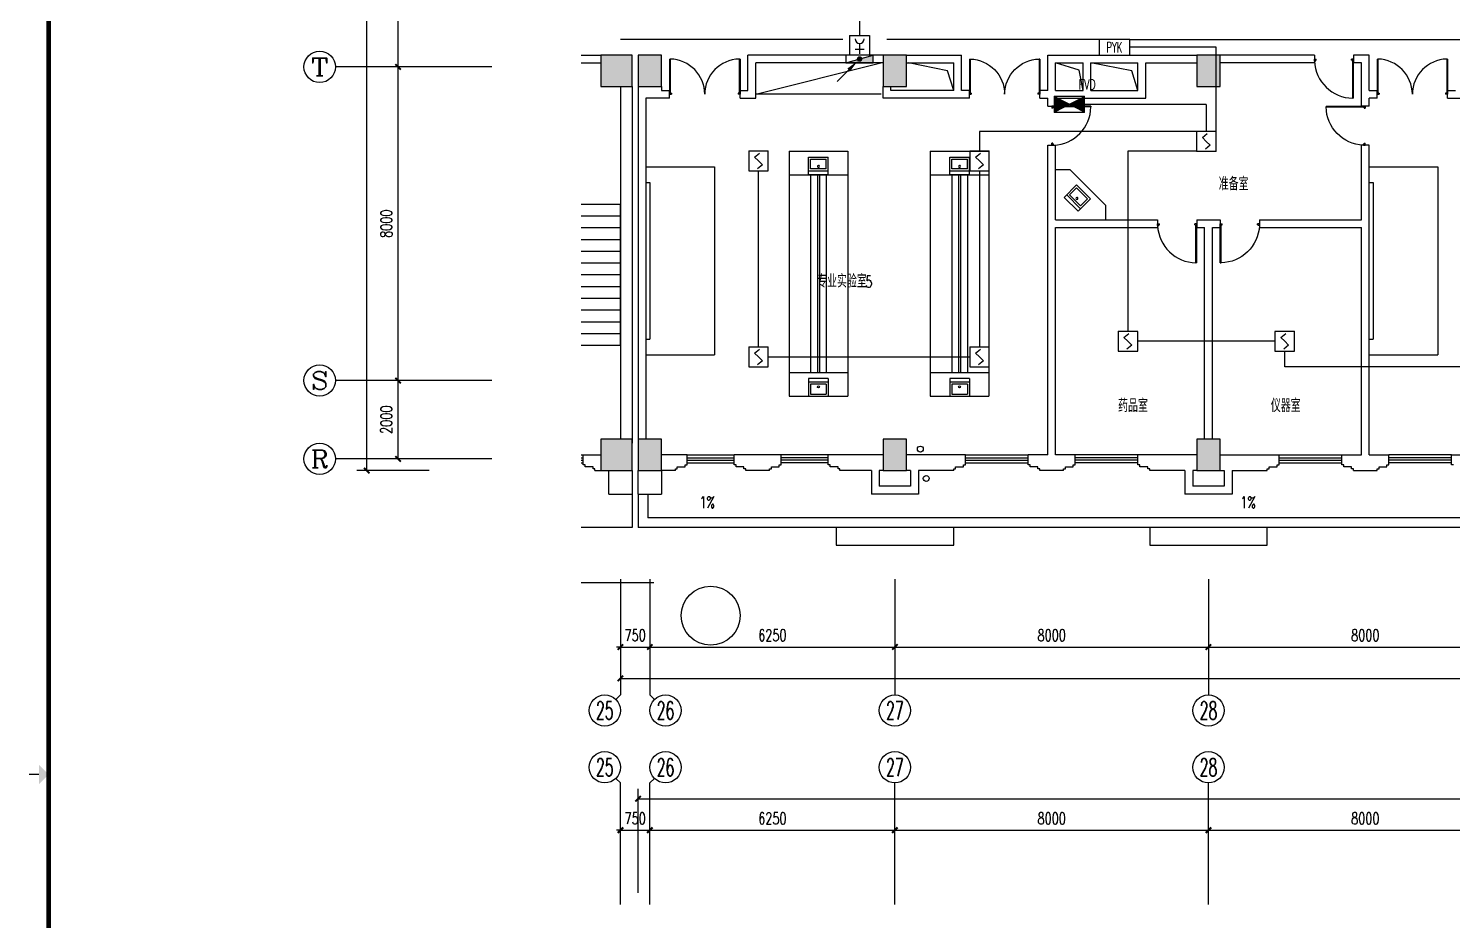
# Model space of a CAD drawing. Extents: x 190999 to 918899, y -200814 to 215286.
# Drawn here: x 549684 to 586010, y -58091 to -35334 of the extents above; entities that cross this region are included whole.
import ezdxf
from ezdxf.enums import TextEntityAlignment as Align

# ---------------------------------------------------------------- set-up
doc = ezdxf.new("R2010")
doc.units = 0
doc.header["$LTSCALE"] = 1000
doc.header["$MEASUREMENT"] = 0
doc.layers.get('Defpoints').update_dxf_attribs({"color": 1})
for name, color, linetype in [('00-EQUIP', 3, 'Continuous'), ('00-LWIRE', 4, 'Continuous'), ('00-WIRE-4', 6, 'Continuous'), ('A-墙线', 2, 'Continuous'), ('A-外包装修', 250, 'Continuous'), ('A-外窗', 145, 'Continuous'), ('A-家具', 250, 'Continuous'), ('A-门', 167, 'Continuous'), ('AXIS', 3, 'Continuous'), ('AXIS_TEXT', 7, 'Continuous'), ('COLUMN', 2, 'Continuous'), ('EQUIP_消火栓', 1, 'Continuous'), ('PUB_HATCH', 250, 'Continuous'), ('PUB_TEXT', 7, 'Continuous'), ('STAIR', 5, 'Continuous'), ('图框', 189, 'Continuous'), ('屋面排水', 4, 'Continuous'), ('房间名称', 7, 'Continuous'), ('暖通-风-说明', 3, 'Continuous'), ('洞口线', 165, 'Continuous'), ('雨水管', 151, 'Continuous'), ('雨水管口', 6, 'Continuous')]:
    doc.layers.add(name, color=color, linetype=linetype)
doc.styles.add('_COMPLEX', font='COMPLEX.shx', dxfattribs={"width": 0.5})
doc.styles.add('_TCH_AXIS', font='COMPLEX', dxfattribs={"bigfont": 'GBCBIG'})
doc.styles.add('_TCH_DIM', font='SIMPLEX', dxfattribs={"bigfont": 'GBCBIG'})
doc.styles.add('COMPLEX', font='COMPLEX')
doc.styles.add('DIM_FONT', font='SIMPLEX', dxfattribs={"width": 0.7, "bigfont": 'GBCBIG'})
doc.styles.add('HZ-ZGBZ', font='romanc.shx', dxfattribs={"width": 0.65})
doc.styles.get("Standard").update_dxf_attribs({"font": 'simhei.ttf'})
doc.styles.add('XXK', font='romans.shx', dxfattribs={"width": 0.75, "bigfont": 'hzf.shx'})
doc.styles.add('zz-1', font='arial.ttf', dxfattribs={"width": 0.8})
doc.linetypes.add('4INE', pattern='A,1,-0.15,["4",XXK,S=0.3,R=0,X=-0.1,Y=-0.1],-0.25', length=1.4)
doc.dimstyles.new('DIMN', dxfattribs={"dimtxt": 300, "dimasz": 100, "dimexe": 250, "dimexo": 300, "dimgap": 150, "dimtad": 1, "dimdec": 0, "dimzin": 0, "dimdsep": 46, "dimtxsty": 'DIM_FONT', "dimblk": 'ARCHTICK', "dimcen": 0.09, "dimclrt": 7, "dimazin": 2, "dimtfac": 1, "dimtdec": 0, "dimtix": 1, "dimtmove": 2, "dimatfit": 3, "dimfxl": 0, "dimtolj": 1, "dimtzin": 0, "dimarcsym": 0})

# ---------------------------------------------------------------- blocks, each defined once
blk = doc.blocks.new('TJAD_TK_A0')
at = {"layer": '图框', "const_width": 1.2}
blk.add_lwpolyline([(2152, -431.7), (2152, 389.3), (998, 389.3), (998, -431.7)], close=True, dxfattribs=at)
at = {"layer": '图框', "const_width": 0.3}
blk.add_lwpolyline([(995.5, -21.2), (993, -21.2)], dxfattribs=at)
at = {"layer": '图框'}
blk.add_solid([(995.5, -23.7), (995.5, -18.7), (998, -21.2)], dxfattribs=at)
blk = doc.blocks.new('m1000')
at = {"layer": 'A-墙线'}
for p, q in [((0, 0), (0, 200)), ((1000, 0), (1000, 200))]:
    blk.add_line(p, q, dxfattribs=at)
at = {"layer": 'A-门'}
for p, q in [((0, 1100), (0, 100)), ((0, 1100), (20, 1100)), ((20, 1100), (20, 150)), ((0, 150), (30, 150)), ((0, 100), (50, 100)), ((30, 150), (30, 130)), ((30, 130), (50, 130)), ((50, 130), (50, 100)), ((950, 130), (950, 100)), ((970, 130), (950, 130)), ((1000, 100), (950, 100)), ((970, 150), (970, 130)), ((1000, 150), (970, 150)), ((1000, 150), (1000, 100))]:
    blk.add_line(p, q, dxfattribs=at)
blk.add_arc((0, 100), 1000, 2.866, 88.854, dxfattribs=at)
blk = doc.blocks.new('m1800')
at = {"layer": 'A-墙线'}
for p, q in [((-900, -100), (-900, 100)), ((900, -100), (900, 100))]:
    blk.add_line(p, q, dxfattribs=at)
at = {"layer": 'A-门'}
for p, q in [((-900, 900), (-900, 0)), ((-900, 900), (-880, 900)), ((-880, 900), (-880, 50)), ((880, 900), (880, 50)), ((900, 900), (880, 900)), ((900, 900), (900, 0)), ((-900, 50), (-870, 50)), ((-900, 0), (-850, 0)), ((-870, 50), (-870, 30)), ((-870, 30), (-850, 30)), ((-850, 30), (-850, 0)), ((850, 30), (850, 0)), ((870, 30), (850, 30)), ((900, 0), (850, 0)), ((870, 50), (870, 30)), ((900, 50), (870, 50))]:
    blk.add_line(p, q, dxfattribs=at)
for centre, start, end in [((-900, 0), 0, 88.7267), ((900, 0), 91.2733, 180)]:
    blk.add_arc(centre, 900, start, end, dxfattribs=at)
blk = doc.blocks.new('$TwtSys$00000434')
for p, q in [((-0.5, 0.5), (-0.5, -0.5)), ((-0.5, -0.5), (0.5, 0.5)), ((0.5, 0.5), (-0.5, 0.5)), ((0.5, -0.5), (0.5, 0.5)), ((-0.5, -0.5), (0.5, -0.5))]:
    blk.add_line(p, q)
blk.add_solid([(0.5, -0.5), (0.5, 0.5), (-0.5, -0.5)])
blk = doc.blocks.new('_ArchTick')
at = {"const_width": 0.5}
blk.add_lwpolyline([(-0.7, -0.7), (0.7, 0.7)], dxfattribs=at)
blk = doc.blocks.new('*D1502')
at = {"layer": 'AXIS', "color": 0, "lineweight": -2}
for p, q in [((579785, -57385), (579785, -55535)), ((587785, -57385), (587785, -55535)), ((579785, -55785), (587785, -55785))]:
    blk.add_line(p, q, dxfattribs=at)
at = {"layer": 'Defpoints', "color": 0}
for p in [(587785, -55785), (579785, -57685), (587785, -57685)]:
    blk.add_point(p, dxfattribs=at)
at = {"layer": 'AXIS', "color": 0, "lineweight": -2, "xscale": 100, "yscale": 100, "zscale": 100, "rotation": 180}
blk.add_blockref('_ArchTick', (579785, -55785), dxfattribs=at)
at = {"layer": 'AXIS', "color": 0, "lineweight": -2, "xscale": 100, "yscale": 100, "zscale": 100}
blk.add_blockref('_ArchTick', (587785, -55785), dxfattribs=at)
at = {"layer": 'AXIS', "color": 7, "insert": (583785, -55485), "char_height": 300, "attachment_point": 5, "style": 'DIM_FONT'}
blk.add_mtext('\\A1;8000', dxfattribs=at)
blk = doc.blocks.new('*D1503')
at = {"layer": 'AXIS', "color": 0, "lineweight": -2}
for p, q in [((571785, -57385), (571785, -55535)), ((579785, -57385), (579785, -55535)), ((571785, -55785), (579785, -55785))]:
    blk.add_line(p, q, dxfattribs=at)
at = {"layer": 'Defpoints', "color": 0}
for p in [(579785, -55785), (571785, -57685), (579785, -57685)]:
    blk.add_point(p, dxfattribs=at)
at = {"layer": 'AXIS', "color": 0, "lineweight": -2, "xscale": 100, "yscale": 100, "zscale": 100, "rotation": 180}
blk.add_blockref('_ArchTick', (571785, -55785), dxfattribs=at)
at = {"layer": 'AXIS', "color": 0, "lineweight": -2, "xscale": 100, "yscale": 100, "zscale": 100}
blk.add_blockref('_ArchTick', (579785, -55785), dxfattribs=at)
at = {"layer": 'AXIS', "color": 7, "insert": (575785, -55485), "char_height": 300, "attachment_point": 5, "style": 'DIM_FONT'}
blk.add_mtext('\\A1;8000', dxfattribs=at)
blk = doc.blocks.new('*D1504')
at = {"layer": 'AXIS', "color": 0, "lineweight": -2}
for p, q in [((565535, -57385), (565535, -55535)), ((571785, -57385), (571785, -55535)), ((565535, -55785), (571785, -55785))]:
    blk.add_line(p, q, dxfattribs=at)
at = {"layer": 'Defpoints', "color": 0}
for p in [(571785, -55785), (565535, -57685), (571785, -57685)]:
    blk.add_point(p, dxfattribs=at)
at = {"layer": 'AXIS', "color": 0, "lineweight": -2, "xscale": 100, "yscale": 100, "zscale": 100, "rotation": 180}
blk.add_blockref('_ArchTick', (565535, -55785), dxfattribs=at)
at = {"layer": 'AXIS', "color": 0, "lineweight": -2, "xscale": 100, "yscale": 100, "zscale": 100}
blk.add_blockref('_ArchTick', (571785, -55785), dxfattribs=at)
at = {"layer": 'AXIS', "color": 7, "insert": (568660, -55485), "char_height": 300, "attachment_point": 5, "style": 'DIM_FONT'}
blk.add_mtext('\\A1;6250', dxfattribs=at)
blk = doc.blocks.new('*D1505')
at = {"layer": 'AXIS', "color": 0, "lineweight": -2}
for p, q in [((564785, -57385), (564785, -55535)), ((565535, -57385), (565535, -55535)), ((564785, -55785), (564685, -55785)), ((564785, -55785), (565535, -55785)), ((565535, -55785), (565635, -55785))]:
    blk.add_line(p, q, dxfattribs=at)
at = {"layer": 'Defpoints', "color": 0}
for p in [(565535, -55785), (564785, -57685), (565535, -57685)]:
    blk.add_point(p, dxfattribs=at)
at = {"layer": 'AXIS', "color": 0, "lineweight": -2, "xscale": 100, "yscale": 100, "zscale": 100}
blk.add_blockref('_ArchTick', (564785, -55785), dxfattribs=at)
at = {"layer": 'AXIS', "color": 0, "lineweight": -2, "xscale": 100, "yscale": 100, "zscale": 100, "rotation": 180}
blk.add_blockref('_ArchTick', (565535, -55785), dxfattribs=at)
at = {"layer": 'AXIS', "color": 7, "insert": (565160, -55485), "char_height": 300, "attachment_point": 5, "style": 'DIM_FONT'}
blk.add_mtext('\\A1;750', dxfattribs=at)
blk = doc.blocks.new('*D1506')
at = {"layer": 'AXIS', "color": 0, "lineweight": -2}
for p, q in [((565235, -57385), (565235, -54735)), ((642484, -57385), (642484, -54735)), ((565235, -54985), (642484, -54985))]:
    blk.add_line(p, q, dxfattribs=at)
at = {"layer": 'Defpoints', "color": 0}
for p in [(642484, -54985), (565235, -57685), (642484, -57685)]:
    blk.add_point(p, dxfattribs=at)
at = {"layer": 'AXIS', "color": 0, "lineweight": -2, "xscale": 100, "yscale": 100, "zscale": 100, "rotation": 180}
blk.add_blockref('_ArchTick', (565235, -54985), dxfattribs=at)
at = {"layer": 'AXIS', "color": 0, "lineweight": -2, "xscale": 100, "yscale": 100, "zscale": 100}
blk.add_blockref('_ArchTick', (642484, -54985), dxfattribs=at)
at = {"layer": 'AXIS', "color": 7, "insert": (603859, -54685), "char_height": 300, "attachment_point": 5, "style": 'DIM_FONT'}
blk.add_mtext('\\A1;77250', dxfattribs=at)
blk = doc.blocks.new('*D1570')
at = {"layer": 'AXIS', "color": 0, "lineweight": -2}
for p, q in [((579785, -49714), (579785, -51364)), ((587785, -49714), (587785, -51364)), ((579785, -51114), (587785, -51114))]:
    blk.add_line(p, q, dxfattribs=at)
at = {"layer": 'Defpoints', "color": 0}
for p in [(579785, -49414), (587785, -49414), (587785, -51114)]:
    blk.add_point(p, dxfattribs=at)
at = {"layer": 'AXIS', "color": 0, "lineweight": -2, "xscale": 100, "yscale": 100, "zscale": 100, "rotation": 180}
blk.add_blockref('_ArchTick', (579785, -51114), dxfattribs=at)
at = {"layer": 'AXIS', "color": 0, "lineweight": -2, "xscale": 100, "yscale": 100, "zscale": 100}
blk.add_blockref('_ArchTick', (587785, -51114), dxfattribs=at)
at = {"layer": 'AXIS', "color": 7, "insert": (583785, -50814), "char_height": 300, "attachment_point": 5, "style": 'DIM_FONT'}
blk.add_mtext('\\A1;8000', dxfattribs=at)
blk = doc.blocks.new('*D1571')
at = {"layer": 'AXIS', "color": 0, "lineweight": -2}
for p, q in [((571785, -49714), (571785, -51364)), ((579785, -49714), (579785, -51364)), ((571785, -51114), (579785, -51114))]:
    blk.add_line(p, q, dxfattribs=at)
at = {"layer": 'Defpoints', "color": 0}
for p in [(571785, -49414), (579785, -49414), (579785, -51114)]:
    blk.add_point(p, dxfattribs=at)
at = {"layer": 'AXIS', "color": 0, "lineweight": -2, "xscale": 100, "yscale": 100, "zscale": 100, "rotation": 180}
blk.add_blockref('_ArchTick', (571785, -51114), dxfattribs=at)
at = {"layer": 'AXIS', "color": 0, "lineweight": -2, "xscale": 100, "yscale": 100, "zscale": 100}
blk.add_blockref('_ArchTick', (579785, -51114), dxfattribs=at)
at = {"layer": 'AXIS', "color": 7, "insert": (575785, -50814), "char_height": 300, "attachment_point": 5, "style": 'DIM_FONT'}
blk.add_mtext('\\A1;8000', dxfattribs=at)
blk = doc.blocks.new('*D1572')
at = {"layer": 'AXIS', "color": 0, "lineweight": -2}
for p, q in [((565535, -49714), (565535, -51364)), ((571785, -49714), (571785, -51364)), ((565535, -51114), (571785, -51114))]:
    blk.add_line(p, q, dxfattribs=at)
at = {"layer": 'Defpoints', "color": 0}
for p in [(565535, -49414), (571785, -49414), (571785, -51114)]:
    blk.add_point(p, dxfattribs=at)
at = {"layer": 'AXIS', "color": 0, "lineweight": -2, "xscale": 100, "yscale": 100, "zscale": 100, "rotation": 180}
blk.add_blockref('_ArchTick', (565535, -51114), dxfattribs=at)
at = {"layer": 'AXIS', "color": 0, "lineweight": -2, "xscale": 100, "yscale": 100, "zscale": 100}
blk.add_blockref('_ArchTick', (571785, -51114), dxfattribs=at)
at = {"layer": 'AXIS', "color": 7, "insert": (568660, -50814), "char_height": 300, "attachment_point": 5, "style": 'DIM_FONT'}
blk.add_mtext('\\A1;6250', dxfattribs=at)
blk = doc.blocks.new('*D1573')
at = {"layer": 'AXIS', "color": 0, "lineweight": -2}
for p, q in [((564785, -49714), (564785, -51364)), ((565535, -49714), (565535, -51364)), ((564785, -51114), (564685, -51114)), ((564785, -51114), (565535, -51114)), ((565535, -51114), (565635, -51114))]:
    blk.add_line(p, q, dxfattribs=at)
at = {"layer": 'Defpoints', "color": 0}
for p in [(564785, -49414), (565535, -49414), (565535, -51114)]:
    blk.add_point(p, dxfattribs=at)
at = {"layer": 'AXIS', "color": 0, "lineweight": -2, "xscale": 100, "yscale": 100, "zscale": 100}
blk.add_blockref('_ArchTick', (564785, -51114), dxfattribs=at)
at = {"layer": 'AXIS', "color": 0, "lineweight": -2, "xscale": 100, "yscale": 100, "zscale": 100, "rotation": 180}
blk.add_blockref('_ArchTick', (565535, -51114), dxfattribs=at)
at = {"layer": 'AXIS', "color": 7, "insert": (565160, -50814), "char_height": 300, "attachment_point": 5, "style": 'DIM_FONT'}
blk.add_mtext('\\A1;750', dxfattribs=at)
blk = doc.blocks.new('*D1574')
at = {"layer": 'AXIS', "color": 0, "lineweight": -2}
for p, q in [((564785, -49714), (564785, -52164)), ((638085, -49714), (638085, -52164)), ((564785, -51914), (638085, -51914))]:
    blk.add_line(p, q, dxfattribs=at)
at = {"layer": 'Defpoints', "color": 0}
for p in [(564785, -49414), (638085, -49414), (638085, -51914)]:
    blk.add_point(p, dxfattribs=at)
at = {"layer": 'AXIS', "color": 0, "lineweight": -2, "xscale": 100, "yscale": 100, "zscale": 100, "rotation": 180}
blk.add_blockref('_ArchTick', (564785, -51914), dxfattribs=at)
at = {"layer": 'AXIS', "color": 0, "lineweight": -2, "xscale": 100, "yscale": 100, "zscale": 100}
blk.add_blockref('_ArchTick', (638085, -51914), dxfattribs=at)
at = {"layer": 'AXIS', "color": 7, "insert": (601435, -51614), "char_height": 300, "attachment_point": 5, "style": 'DIM_FONT'}
blk.add_mtext('\\A1;73300', dxfattribs=at)
blk = doc.blocks.new('*D1575')
at = {"layer": 'AXIS', "color": 0, "lineweight": -2}
for p, q in [((559906, -44314), (558862, -44314)), ((559112, -46314), (559112, -44314)), ((559906, -46314), (558862, -46314))]:
    blk.add_line(p, q, dxfattribs=at)
at = {"layer": 'Defpoints', "color": 0}
for p in [(559112, -44314), (560206, -44314), (560206, -46314)]:
    blk.add_point(p, dxfattribs=at)
at = {"layer": 'AXIS', "color": 0, "lineweight": -2, "xscale": 100, "yscale": 100, "zscale": 100}
for p, rotation in [((559112, -44314), 90), ((559112, -46314), 270)]:
    blk.add_blockref('_ArchTick', p, dxfattribs=dict(at, rotation=rotation))
at = {"layer": 'AXIS', "color": 7, "insert": (558812, -45314), "char_height": 300, "attachment_point": 5, "rotation": 90, "style": 'DIM_FONT'}
blk.add_mtext('\\A1;2000', dxfattribs=at)
blk = doc.blocks.new('*D1576')
at = {"layer": 'AXIS', "color": 0, "lineweight": -2}
for p, q in [((559906, -36314), (558862, -36314)), ((559112, -44314), (559112, -36314)), ((559906, -44314), (558862, -44314))]:
    blk.add_line(p, q, dxfattribs=at)
at = {"layer": 'Defpoints', "color": 0}
for p in [(559112, -36314), (560206, -36314), (560206, -44314)]:
    blk.add_point(p, dxfattribs=at)
at = {"layer": 'AXIS', "color": 0, "lineweight": -2, "xscale": 100, "yscale": 100, "zscale": 100}
for p, rotation in [((559112, -36314), 90), ((559112, -44314), 270)]:
    blk.add_blockref('_ArchTick', p, dxfattribs=dict(at, rotation=rotation))
at = {"layer": 'AXIS', "color": 7, "insert": (558812, -40314), "char_height": 300, "attachment_point": 5, "rotation": 90, "style": 'DIM_FONT'}
blk.add_mtext('\\A1;8000', dxfattribs=at)
blk = doc.blocks.new('*D1577')
at = {"layer": 'AXIS', "color": 0, "lineweight": -2}
for p, q in [((559906, -32314), (558862, -32314)), ((559112, -36314), (559112, -32314)), ((559906, -36314), (558862, -36314))]:
    blk.add_line(p, q, dxfattribs=at)
at = {"layer": 'Defpoints', "color": 0}
for p in [(559112, -32314), (560206, -32314), (560206, -36314)]:
    blk.add_point(p, dxfattribs=at)
at = {"layer": 'AXIS', "color": 0, "lineweight": -2, "xscale": 100, "yscale": 100, "zscale": 100}
for p, rotation in [((559112, -32314), 90), ((559112, -36314), 270)]:
    blk.add_blockref('_ArchTick', p, dxfattribs=dict(at, rotation=rotation))
at = {"layer": 'AXIS', "color": 7, "insert": (558812, -34314), "char_height": 300, "attachment_point": 5, "rotation": 90, "style": 'DIM_FONT'}
blk.add_mtext('\\A1;4000', dxfattribs=at)
blk = doc.blocks.new('*D1584')
at = {"layer": 'AXIS', "color": 0, "lineweight": -2}
for p, q in [((559906, -22014), (558062, -22014)), ((558312, -46614), (558312, -22014)), ((559906, -46614), (558062, -46614))]:
    blk.add_line(p, q, dxfattribs=at)
at = {"layer": 'Defpoints', "color": 0}
for p in [(558312, -22014), (560206, -22014), (560206, -46614)]:
    blk.add_point(p, dxfattribs=at)
at = {"layer": 'AXIS', "color": 0, "lineweight": -2, "xscale": 100, "yscale": 100, "zscale": 100}
for p, rotation in [((558312, -22014), 90), ((558312, -46614), 270)]:
    blk.add_blockref('_ArchTick', p, dxfattribs=dict(at, rotation=rotation))
at = {"layer": 'AXIS', "color": 7, "insert": (558012, -34314), "char_height": 300, "attachment_point": 5, "rotation": 90, "style": 'DIM_FONT'}
blk.add_mtext('\\A1;24600', dxfattribs=at)
blk = doc.blocks.new('_AXISO')
blk.add_circle((0, 0), 0.5)
at = {"layer": 'AXIS_TEXT', "style": 'COMPLEX', "width": 1.041667}
blk.add_attdef('A', text='', height=0.56, dxfattribs=at).set_placement((-0.25, -0.28), (0.25, -0.28), align=Align.FIT)
blk = doc.blocks.new('$plan$00001609')
at = {"linetype": 'Continuous'}
for p, q in [((0, -251), (0, 251)), ((0, 251), (450, 251)), ((93, -251), (93, 251)), ((146, -199), (146, 199)), ((146, 199), (397, 199)), ((397, 199), (397, -199)), ((450, 251), (450, -251)), ((0, -251), (450, -251)), ((146, -199), (397, -199))]:
    blk.add_line(p, q, dxfattribs=at)
blk.add_line((238, 2), (238, 0))
blk.add_arc((212, 0), 26, 4.716, 0, dxfattribs=at)
at = {"style": 'zz-1'}
for tag in ['YSIZE', 'XSIZE']:
    blk.add_attdef(tag, (0, 0), '', height=0.5, dxfattribs=at)
blk = doc.blocks.new('_LINKPT1')
at = {"color": 0}
blk.add_line((0, 0), (0, 0), dxfattribs=at)
blk = doc.blocks.new('J62IR8YJ')
for p, q in [((-0.5, 1), (0.5, 1)), ((-0.5, 0), (-0.5, 1)), ((0.5, 1), (0.5, 0)), ((0.5, 0), (-0.5, 0)), ((-0.231, 0.312), (0.231, 0.312)), ((0, 0.598), (0, 0.06))]:
    blk.add_line(p, q)
at = {"const_width": 0.04, "flags": 128}
blk.add_lwpolyline([(-0.5, 0), (-0.5, 1), (0.5, 1), (0.5, 0)], close=True, dxfattribs=at)
blk.add_arc((0, 0.829), 0.231, 180, 0)
at = {"xscale": 0.002, "yscale": 0.00200000000000955, "zscale": 0.002}
for p in [(0, 1), (-0.5, 0.5), (0, 0), (0.5, 0.5)]:
    blk.add_blockref('_LINKPT1', p, dxfattribs=at)
at = {"flags": 9}
blk.add_attdef('A', (0, 0), '', height=0.00002, dxfattribs=at)
blk = doc.blocks.new('3S1KCGW2')
for p, q in [((0.5, 0.5), (-0.5, 0.5)), ((-0.5, 0.5), (-0.5, -0.5)), ((-0.2, 0.2), (0.05, 0.4)), ((0, 0), (-0.2, 0.2)), ((0, 0), (0.2, -0.2)), ((0.5, -0.5), (0.5, 0.5)), ((-0.5, -0.5), (0.5, -0.5)), ((0.2, -0.2), (-0.05, -0.4))]:
    blk.add_line(p, q)
at = {"const_width": 0.04, "flags": 128}
blk.add_lwpolyline([(-0.5, -0.5), (-0.5, 0.5), (0.5, 0.5), (0.5, -0.5)], close=True, dxfattribs=at)
at = {"xscale": 0.002, "yscale": 0.002, "zscale": 0.002}
for p in [(-0.5, 0), (0, 0.5), (0.5, 0), (0, -0.5)]:
    blk.add_blockref('_LINKPT1', p, dxfattribs=at)
at = {"flags": 9}
blk.add_attdef('A', (0, 0), '', height=0.00002, dxfattribs=at)
blk = doc.blocks.new('6H2KALM6')
for p, q in [((-0.78, 0.4), (0.78, -0.4)), ((0.78, 0.4), (-0.78, -0.4)), ((0.78, 0.4), (-0.78, 0.4)), ((-0.78, 0.4), (-0.78, -0.4)), ((0.78, -0.4), (0.78, 0.4)), ((-0.78, -0.4), (0.78, -0.4))]:
    blk.add_line(p, q)
at = {"const_width": 0.04}
blk.add_lwpolyline([(-0.78, 0.4), (-0.78, -0.4), (0.78, -0.4), (0.78, 0.4)], close=True, dxfattribs=at)
for points in [[(-0.78, 0.4), (0, 0), (-0.78, -0.4)], [(0.78, 0.4), (0, 0), (0.78, -0.4)]]:
    blk.add_solid(points)
at = {"xscale": 0.002, "yscale": 0.002, "zscale": 0.002}
for p in [(-0.78, 0), (0, 0.4), (0.78, 0), (0, -0.4)]:
    blk.add_blockref('_LINKPT1', p, dxfattribs=at)
at = {"flags": 9}
blk.add_attdef('A', (0, 0), '', height=0.00002, dxfattribs=at)
blk = doc.blocks.new('6A2DRK5Q')
for p, q in [((0.78, 0.4), (-0.78, 0.4)), ((-0.78, 0.4), (-0.78, -0.4)), ((0.78, -0.4), (0.78, 0.4)), ((-0.78, -0.4), (0.78, -0.4))]:
    blk.add_line(p, q)
at = {"xscale": 0.002, "yscale": 0.002, "zscale": 0.002}
for p in [(-0.78, 0), (0, 0.4), (0.78, 0), (0, -0.4)]:
    blk.add_blockref('_LINKPT1', p, dxfattribs=at)
at = {"style": '_COMPLEX', "width": 0.6, "flags": 8}
blk.add_attdef('$TEXT$', text='', height=0.52, dxfattribs=at).set_placement((0, 0), align=Align.MIDDLE_CENTER)
at = {"flags": 9}
blk.add_attdef('A', (0, 0), '', height=0.00002, dxfattribs=at)
blk = doc.blocks.new('_WRLD10L')
for p, q in [((1.15, 1.15), (0.55, 0.55)), ((0.104, 0.104), (0.104, 0.104)), ((-0.104, -0.104), (-0.104, -0.104))]:
    blk.add_line(p, q)
at = {"const_width": 0.142}
blk.add_lwpolyline([(-0.071, 0, 1), (0.071, 0, 1)], format="xyb", close=True, dxfattribs=at)
blk.add_solid([(0.62, 0.48), (0.48, 0.62), (0.1, 0.1)])
at = {"width": 0.8, "flags": 9}
blk.add_attdef('A', (0, 0), '', height=0.00002, dxfattribs=at)

msp = doc.modelspace()

# ---------------------------------------------------------------- hatches: boundary and pattern name
at = {"layer": 'PUB_HATCH'}
for points in [[(564284.6, -36813.5), (565084.6, -36813.5), (565084.6, -36013.5), (564284.6, -36013.5)], [(565234.6, -36813.5), (565834.6, -36813.5), (565834.6, -36013.5), (565234.6, -36013.5)], [(571484.6, -36813.5), (572084.6, -36813.5), (572084.6, -36013.5), (571484.6, -36013.5)], [(579484.6, -36813.5), (580084.6, -36813.5), (580084.6, -36013.5), (579484.6, -36013.5)], [(564284.6, -46613.5), (565084.6, -46613.5), (565084.6, -45813.5), (564284.6, -45813.5)], [(565234.6, -46613.5), (565834.6, -46613.5), (565834.6, -45813.5), (565234.6, -45813.5)], [(571484.6, -46613.5), (572084.6, -46613.5), (572084.6, -45813.5), (571484.6, -45813.5)], [(579484.6, -46613.5), (580084.6, -46613.5), (580084.6, -45813.5), (579484.6, -45813.5)]]:
    msp.add_hatch(color=256, dxfattribs=at).paths.add_polyline_path(points)

# ---------------------------------------------------------------- linework, layer by layer
at = {"layer": '00-WIRE-4'}
for p, q in [((570884.6, -34563.5), (570884.6, -35513.5)), ((579979.3, -35813.5), (577774.6, -35813.5)), ((579979.3, -37963.5), (579979.3, -35813.5)), ((579729.3, -37269.4), (576624.6, -37269.4)), ((579729.3, -37269.4), (579729.3, -37963.5)), ((579479.3, -37963.5), (573943.8, -37963.5)), ((573943.8, -37963.5), (573943.8, -38463.5)), ((577729.3, -38463.5), (577729.3, -43063.5)), ((579479.3, -38463.5), (577729.3, -38463.5)), ((568306.4, -43463.5), (568306.4, -38963.5)), ((573943.8, -38963.5), (573943.8, -43463.5)), ((581479.3, -43313.5), (577979.3, -43313.5)), ((581729.3, -43963.5), (581729.3, -43563.5)), ((568556.4, -43713.5), (573693.8, -43713.5)), ((586528.1, -43963.5), (581729.3, -43963.5))]:
    msp.add_line(p, q, dxfattribs=at)
at = {"layer": '00-WIRE-4', "linetype": '4INE'}
for p, q in [((570459.6, -35613.5), (564784.6, -35613.5)), ((576994.6, -35613.5), (571579.8, -35613.5)), ((577774.6, -35613.5), (591157, -35613.5))]:
    msp.add_line(p, q, dxfattribs=at)
at = {"layer": 'A-墙线'}
for p, q in [((563784.6, -36013.5), (564284.6, -36013.5)), ((563784.6, -36213.5), (564284.6, -36213.5)), ((571484.6, -36013.5), (568034.6, -36013.5)), ((568034.6, -36913.5), (568034.6, -36013.5)), ((571484.6, -36213.5), (568234.6, -36213.5)), ((568234.6, -37113.5), (568234.6, -36213.5)), ((572084.6, -36013.5), (573484.6, -36013.5)), ((572084.6, -36213.5), (573284.6, -36213.5)), ((573284.6, -36913.5), (573284.6, -36213.5)), ((573484.6, -36913.5), (573484.6, -36013.5)), ((575684.6, -36913.5), (575684.6, -36013.5)), ((575684.6, -36013.5), (579484.6, -36013.5)), ((575884.6, -36913.5), (575884.6, -36213.5)), ((575884.6, -36213.5), (576584.6, -36213.5)), ((576784.6, -36213.5), (577984.6, -36213.5)), ((578184.6, -36213.5), (579484.6, -36213.5)), ((582484.6, -36013.5), (580084.6, -36013.5)), ((582484.6, -36213.5), (580084.6, -36213.5)), ((583884.6, -36013.5), (583484.6, -36013.5)), ((583684.6, -36213.5), (583484.6, -36213.5)), ((583684.6, -37313.5), (583684.6, -36213.5)), ((583884.6, -36913.5), (583884.6, -36013.5)), ((564784.6, -36813.5), (564784.6, -45813.5)), ((565084.6, -36813.5), (565084.6, -45913.5)), ((565234.6, -36813.5), (565234.6, -45813.5)), ((565834.6, -36813.5), (565834.6, -36913.5)), ((565834.6, -36913.5), (566034.6, -36913.5)), ((567834.6, -36913.5), (568034.6, -36913.5)), ((571484.6, -37113.5), (571484.6, -36813.5)), ((571684.6, -36913.5), (571684.6, -36813.5)), ((573284.6, -36913.5), (571684.6, -36913.5)), ((573684.6, -36913.5), (573484.6, -36913.5)), ((575684.6, -36913.5), (575484.6, -36913.5)), ((583884.6, -36913.5), (584084.6, -36913.5)), ((585884.6, -36913.5), (586084.6, -36913.5)), ((565434.6, -37113.5), (565434.6, -45813.5)), ((566034.6, -37113.5), (565434.6, -37113.5)), ((567834.6, -37113.5), (568234.6, -37113.5)), ((573684.6, -37113.5), (571484.6, -37113.5)), ((575484.6, -37113.5), (575684.6, -37113.5)), ((575684.6, -37313.5), (575684.6, -37113.5)), ((575884.6, -37313.5), (575884.6, -37113.5)), ((583884.6, -37313.5), (583884.6, -37113.5)), ((584084.6, -37113.5), (583884.6, -37113.5)), ((585884.6, -37113.5), (588084.6, -37113.5)), ((575684.6, -46213.5), (575684.6, -38313.5)), ((575884.6, -40213.5), (575884.6, -38313.5)), ((583684.6, -40213.5), (583684.6, -38313.5)), ((583884.6, -46213.5), (583884.6, -38313.5)), ((575884.6, -40213.5), (578484.6, -40213.5)), ((579484.6, -40213.5), (580084.6, -40213.5)), ((581084.6, -40213.5), (583684.6, -40213.5)), ((575884.6, -46213.5), (575884.6, -40413.5)), ((575884.6, -40413.5), (578484.6, -40413.5)), ((579484.6, -40413.5), (579684.6, -40413.5)), ((579684.6, -45813.5), (579684.6, -40413.5)), ((579884.6, -40413.5), (580084.6, -40413.5)), ((579884.6, -45813.5), (579884.6, -40413.5)), ((581084.6, -40413.5), (583684.6, -40413.5)), ((583684.6, -46213.5), (583684.6, -40413.5)), ((563834.6, -46213.5), (564284.6, -46213.5)), ((563834.6, -46463.5), (563834.6, -46213.5)), ((563884.6, -46463.5), (563834.6, -46463.5)), ((563884.6, -46513.5), (563884.6, -46463.5)), ((566484.6, -46213.5), (565834.6, -46213.5)), ((566434.6, -46463.5), (566484.6, -46463.5)), ((566434.6, -46513.5), (566434.6, -46463.5)), ((566484.6, -46463.5), (566484.6, -46213.5)), ((568884.6, -46213.5), (567684.6, -46213.5)), ((567684.6, -46463.5), (567684.6, -46213.5)), ((567734.6, -46463.5), (567684.6, -46463.5)), ((567734.6, -46513.5), (567734.6, -46463.5)), ((568834.6, -46463.5), (568884.6, -46463.5)), ((568834.6, -46513.5), (568834.6, -46463.5)), ((568884.6, -46463.5), (568884.6, -46213.5)), ((571484.6, -46213.5), (570084.6, -46213.5)), ((570084.6, -46463.5), (570084.6, -46213.5)), ((570134.6, -46463.5), (570084.6, -46463.5)), ((570134.6, -46513.5), (570134.6, -46463.5)), ((573584.6, -46213.5), (572084.6, -46213.5)), ((573534.6, -46463.5), (573584.6, -46463.5)), ((573534.6, -46513.5), (573534.6, -46463.5)), ((573584.6, -46463.5), (573584.6, -46213.5)), ((575684.6, -46213.5), (575184.6, -46213.5)), ((575184.6, -46463.5), (575184.6, -46213.5)), ((575234.6, -46463.5), (575184.6, -46463.5)), ((575234.6, -46513.5), (575234.6, -46463.5)), ((576384.6, -46213.5), (575884.6, -46213.5)), ((576334.6, -46463.5), (576384.6, -46463.5)), ((576334.6, -46513.5), (576334.6, -46463.5)), ((576384.6, -46463.5), (576384.6, -46213.5)), ((579484.6, -46213.5), (577984.6, -46213.5)), ((577984.6, -46463.5), (577984.6, -46213.5)), ((578034.6, -46463.5), (577984.6, -46463.5)), ((578034.6, -46513.5), (578034.6, -46463.5)), ((580084.6, -46213.5), (581584.6, -46213.5)), ((581534.6, -46463.5), (581584.6, -46463.5)), ((581534.6, -46513.5), (581534.6, -46463.5)), ((581584.6, -46463.5), (581584.6, -46213.5)), ((583184.6, -46213.5), (583684.6, -46213.5)), ((583184.6, -46463.5), (583184.6, -46213.5)), ((583234.6, -46463.5), (583184.6, -46463.5)), ((583234.6, -46513.5), (583234.6, -46463.5)), ((583884.6, -46213.5), (584384.6, -46213.5)), ((584334.6, -46463.5), (584384.6, -46463.5)), ((584334.6, -46513.5), (584334.6, -46463.5)), ((584384.6, -46463.5), (584384.6, -46213.5)), ((585984.6, -46213.5), (587484.6, -46213.5)), ((585984.6, -46463.5), (585984.6, -46213.5)), ((586034.6, -46463.5), (585984.6, -46463.5)), ((564084.6, -46513.5), (563884.6, -46513.5)), ((564084.6, -46563.5), (564084.6, -46513.5)), ((564134.6, -46563.5), (564084.6, -46563.5)), ((564134.6, -46613.5), (564134.6, -46563.5)), ((564134.6, -46613.5), (564284.6, -46613.5)), ((564484.6, -47213.5), (564484.6, -46613.5)), ((565084.6, -46613.5), (565084.6, -47213.5)), ((565234.6, -47213.5), (565234.6, -46613.5)), ((566184.6, -46613.5), (565834.6, -46613.5)), ((565834.6, -46613.5), (565834.6, -47213.5)), ((566184.6, -46613.5), (566184.6, -46563.5)), ((566184.6, -46563.5), (566234.6, -46563.5)), ((566234.6, -46563.5), (566234.6, -46513.5)), ((566234.6, -46513.5), (566434.6, -46513.5)), ((567934.6, -46513.5), (567734.6, -46513.5)), ((567934.6, -46563.5), (567934.6, -46513.5)), ((567984.6, -46563.5), (567934.6, -46563.5)), ((567984.6, -46613.5), (567984.6, -46563.5)), ((568584.6, -46613.5), (567984.6, -46613.5)), ((568584.6, -46613.5), (568584.6, -46563.5)), ((568584.6, -46563.5), (568634.6, -46563.5)), ((568634.6, -46563.5), (568634.6, -46513.5)), ((568634.6, -46513.5), (568834.6, -46513.5)), ((570334.6, -46513.5), (570134.6, -46513.5)), ((570334.6, -46563.5), (570334.6, -46513.5)), ((570384.6, -46563.5), (570334.6, -46563.5)), ((570384.6, -46613.5), (570384.6, -46563.5)), ((571184.6, -46613.5), (570384.6, -46613.5)), ((571184.6, -46613.5), (571184.6, -47213.5)), ((571484.6, -46613.5), (571384.6, -46613.5)), ((571384.6, -46613.5), (571384.6, -47013.5)), ((572184.6, -46613.5), (572084.6, -46613.5)), ((572184.6, -46613.5), (572184.6, -47013.5)), ((573284.6, -46613.5), (572384.6, -46613.5)), ((572384.6, -46613.5), (572384.6, -47213.5)), ((573284.6, -46613.5), (573284.6, -46563.5)), ((573284.6, -46563.5), (573334.6, -46563.5)), ((573334.6, -46563.5), (573334.6, -46513.5)), ((573334.6, -46513.5), (573534.6, -46513.5)), ((575434.6, -46513.5), (575234.6, -46513.5)), ((575434.6, -46563.5), (575434.6, -46513.5)), ((575484.6, -46563.5), (575434.6, -46563.5)), ((575484.6, -46613.5), (575484.6, -46563.5)), ((576084.6, -46613.5), (575484.6, -46613.5)), ((576084.6, -46613.5), (576084.6, -46563.5)), ((576084.6, -46563.5), (576134.6, -46563.5)), ((576134.6, -46563.5), (576134.6, -46513.5)), ((576134.6, -46513.5), (576334.6, -46513.5)), ((578234.6, -46513.5), (578034.6, -46513.5)), ((578234.6, -46563.5), (578234.6, -46513.5)), ((578284.6, -46563.5), (578234.6, -46563.5)), ((578284.6, -46613.5), (578284.6, -46563.5)), ((579184.6, -46613.5), (578284.6, -46613.5)), ((579184.6, -46613.5), (579184.6, -47213.5)), ((579484.6, -46613.5), (579384.6, -46613.5)), ((579384.6, -46613.5), (579384.6, -47013.5)), ((580084.6, -46613.5), (580184.6, -46613.5)), ((580184.6, -46613.5), (580184.6, -47013.5)), ((580384.6, -46613.5), (581284.6, -46613.5)), ((580384.6, -46613.5), (580384.6, -47213.5)), ((581284.6, -46613.5), (581284.6, -46563.5)), ((581284.6, -46563.5), (581334.6, -46563.5)), ((581334.6, -46563.5), (581334.6, -46513.5)), ((581334.6, -46513.5), (581534.6, -46513.5)), ((583434.6, -46513.5), (583234.6, -46513.5)), ((583434.6, -46563.5), (583434.6, -46513.5)), ((583484.6, -46563.5), (583434.6, -46563.5)), ((583484.6, -46613.5), (583484.6, -46563.5)), ((583484.6, -46613.5), (584084.6, -46613.5)), ((584084.6, -46613.5), (584084.6, -46563.5)), ((584084.6, -46563.5), (584134.6, -46563.5)), ((584134.6, -46563.5), (584134.6, -46513.5)), ((584134.6, -46513.5), (584334.6, -46513.5)), ((564484.6, -47213.5), (565084.6, -47213.5)), ((565234.6, -47213.5), (565834.6, -47213.5)), ((572384.6, -47213.5), (571184.6, -47213.5)), ((572184.6, -47013.5), (571384.6, -47013.5)), ((580384.6, -47213.5), (579184.6, -47213.5)), ((580184.6, -47013.5), (579384.6, -47013.5))]:
    msp.add_line(p, q, dxfattribs=at)
for points in [[(575884.6, -36913.5), (576584.6, -36913.5), (576584.6, -36213.5)], [(575884.6, -37113.5), (578184.6, -37113.5), (578184.6, -36213.5)], [(576784.6, -36913.5), (576784.6, -36213.5)], [(576784.6, -36913.5), (577984.6, -36913.5), (577984.6, -36213.5)]]:
    msp.add_lwpolyline(points, dxfattribs=at)
at = {"layer": 'A-外包装修'}
for p, q in [((565084.6, -47213.5), (565084.6, -48063.7)), ((565234.6, -47213.5), (565234.6, -48063.7)), ((565484.6, -47213.5), (565484.6, -47813.7)), ((629634.6, -47813.7), (565484.6, -47813.7)), ((565084.6, -48063.7), (563784.6, -48063.7)), ((629884.6, -48063.7), (565234.6, -48063.7)), ((563784.6, -49463.5), (565634.6, -49463.5))]:
    msp.add_line(p, q, dxfattribs=at)
for points in [[(570284.2, -48063.7), (570284.2, -48513.9), (573284.9, -48513.9), (573284.9, -48063.7)], [(578284.2, -48063.7), (578284.2, -48513.9), (581284.9, -48513.9), (581284.9, -48063.7)]]:
    msp.add_lwpolyline(points, dxfattribs=at)
msp.add_circle((567084.6, -50313.5), 750, dxfattribs=at)
at = {"layer": 'A-外窗'}
for p, q in [((563784.6, -46213.5), (563834.6, -46213.5)), ((563784.6, -46283.5), (563834.6, -46283.5)), ((563784.6, -46343.5), (563834.6, -46343.5)), ((563784.6, -46413.5), (563834.6, -46413.5)), ((566484.6, -46213.5), (567684.6, -46213.5)), ((566484.6, -46283.5), (567684.6, -46283.5)), ((566484.6, -46343.5), (567684.6, -46343.5)), ((566484.6, -46413.5), (567684.6, -46413.5)), ((570084.6, -46213.5), (568884.6, -46213.5)), ((570084.6, -46283.5), (568884.6, -46283.5)), ((570084.6, -46343.5), (568884.6, -46343.5)), ((570084.6, -46413.5), (568884.6, -46413.5)), ((573584.6, -46213.5), (575184.6, -46213.5)), ((573584.6, -46283.5), (575184.6, -46283.5)), ((573584.6, -46343.5), (575184.6, -46343.5)), ((573584.6, -46413.5), (575184.6, -46413.5)), ((577984.6, -46213.5), (576384.6, -46213.5)), ((577984.6, -46283.5), (576384.6, -46283.5)), ((577984.6, -46343.5), (576384.6, -46343.5)), ((577984.6, -46413.5), (576384.6, -46413.5)), ((581584.6, -46213.5), (583184.6, -46213.5)), ((581584.6, -46283.5), (583184.6, -46283.5)), ((581584.6, -46343.5), (583184.6, -46343.5)), ((581584.6, -46413.5), (583184.6, -46413.5)), ((585984.6, -46213.5), (584384.6, -46213.5)), ((585984.6, -46283.5), (584384.6, -46283.5)), ((585984.6, -46343.5), (584384.6, -46343.5)), ((585984.6, -46413.5), (584384.6, -46413.5))]:
    msp.add_line(p, q, dxfattribs=at)
at = {"layer": 'A-家具'}
for p, q in [((568234.6, -37013.5), (571430.3, -36213.5)), ((571434.6, -37013.5), (568234.6, -37013.5)), ((569084.6, -38463.5), (569084.6, -44713.5)), ((569084.6, -38463.5), (570584.6, -38463.5)), ((570584.6, -38463.5), (570584.6, -44713.5)), ((572684.6, -38463.5), (572684.6, -44713.5)), ((572684.6, -38463.5), (574184.6, -38463.5)), ((574184.6, -38463.5), (574184.6, -44713.5)), ((565434.6, -38863.5), (567184.6, -38863.5)), ((567184.6, -38863.5), (567184.6, -43663.5)), ((583884.6, -38863.5), (585634.6, -38863.5)), ((585634.6, -38863.5), (585634.6, -43663.5)), ((569084.6, -39063.5), (570584.6, -39063.5)), ((569634.6, -39063.5), (569634.6, -44113.5)), ((569809.6, -39063.5), (569809.6, -44113.5)), ((569859.6, -39063.5), (569859.6, -44113.5)), ((570034.6, -39063.5), (570034.6, -44113.5)), ((572684.6, -39063.5), (574184.6, -39063.5)), ((573234.6, -39063.5), (573234.6, -44113.5)), ((573409.6, -39063.5), (573409.6, -44113.5)), ((573459.6, -39063.5), (573459.6, -44113.5)), ((573634.6, -39063.5), (573634.6, -44113.5)), ((576259.6, -38938.5), (575884.6, -38938.5)), ((577159.6, -39838.5), (576259.6, -38938.5)), ((565434.6, -39263.5), (565534.6, -39263.5)), ((565534.6, -39263.5), (565534.6, -43263.5)), ((583884.6, -39263.5), (583984.6, -39263.5)), ((583984.6, -39263.5), (583984.6, -43263.5)), ((577159.6, -39838.5), (577159.6, -40213.5)), ((565434.6, -43263.5), (565534.6, -43263.5)), ((583884.6, -43263.5), (583984.6, -43263.5)), ((565434.6, -43663.5), (567184.6, -43663.5)), ((583884.6, -43663.5), (585634.6, -43663.5)), ((569084.6, -44113.5), (570584.6, -44113.5)), ((572684.6, -44113.5), (574184.6, -44113.5)), ((569084.6, -44713.5), (570584.6, -44713.5)), ((572684.6, -44713.5), (574184.6, -44713.5))]:
    msp.add_line(p, q, dxfattribs=at)
at = {"layer": 'AXIS'}
for p, q in [((561506.1, -36313.5), (557511.6, -36313.5)), ((561506.1, -44313.5), (557511.6, -44313.5)), ((561506.1, -46313.5), (557511.6, -46313.5)), ((564784.6, -49383.5), (564784.6, -52332.6)), ((565534.6, -49383.5), (565534.6, -52332.6)), ((571784.6, -49383.5), (571784.6, -52332.6)), ((579784.6, -49383.5), (579784.6, -52332.6)), ((564667.4, -52449.8), (564784.6, -52332.6)), ((565651.7, -52449.8), (565534.6, -52332.6)), ((564667.4, -54463.7), (564784.6, -54580.9)), ((565651.7, -54463.7), (565534.6, -54580.9)), ((564784.6, -57684.5), (564784.6, -54580.9)), ((565534.6, -57684.5), (565534.6, -54580.9)), ((571784.6, -57684.5), (571784.6, -54580.9)), ((579784.6, -57684.5), (579784.6, -54580.9))]:
    msp.add_line(p, q, dxfattribs=at)
at = {"layer": 'COLUMN'}
for p, q in [((565084.6, -36013.5), (564284.6, -36013.5)), ((564284.6, -36013.5), (564284.6, -36813.5)), ((565084.6, -36813.5), (565084.6, -36013.5)), ((565834.6, -36013.5), (565234.6, -36013.5)), ((565234.6, -36013.5), (565234.6, -36813.5)), ((565834.6, -36813.5), (565834.6, -36013.5)), ((572084.6, -36013.5), (571484.6, -36013.5)), ((571484.6, -36013.5), (571484.6, -36813.5)), ((572084.6, -36813.5), (572084.6, -36013.5)), ((580084.6, -36013.5), (579484.6, -36013.5)), ((579484.6, -36013.5), (579484.6, -36813.5)), ((580084.6, -36813.5), (580084.6, -36013.5)), ((564284.6, -36813.5), (565084.6, -36813.5)), ((565234.6, -36813.5), (565834.6, -36813.5)), ((571484.6, -36813.5), (572084.6, -36813.5)), ((579484.6, -36813.5), (580084.6, -36813.5)), ((565084.6, -45813.5), (564284.6, -45813.5)), ((564284.6, -45813.5), (564284.6, -46613.5)), ((565084.6, -46613.5), (565084.6, -45813.5)), ((565834.6, -45813.5), (565234.6, -45813.5)), ((565234.6, -45813.5), (565234.6, -46613.5)), ((565834.6, -46613.5), (565834.6, -45813.5)), ((572084.6, -45813.5), (571484.6, -45813.5)), ((571484.6, -45813.5), (571484.6, -46613.5)), ((572084.6, -46613.5), (572084.6, -45813.5)), ((580084.6, -45813.5), (579484.6, -45813.5)), ((579484.6, -45813.5), (579484.6, -46613.5)), ((580084.6, -46613.5), (580084.6, -45813.5)), ((564284.6, -46613.5), (565084.6, -46613.5)), ((565234.6, -46613.5), (565834.6, -46613.5)), ((571484.6, -46613.5), (572084.6, -46613.5)), ((579484.6, -46613.5), (580084.6, -46613.5))]:
    msp.add_line(p, q, dxfattribs=at)
at = {"layer": 'STAIR'}
for p, q in [((563784.6, -39813.5), (564784.6, -39813.5)), ((564784.6, -43413.5), (564784.6, -39813.5)), ((563784.6, -40113.5), (564784.6, -40113.5)), ((563784.6, -40413.5), (564784.6, -40413.5)), ((563784.6, -40713.5), (564784.6, -40713.5)), ((563784.6, -41013.5), (564784.6, -41013.5)), ((563784.6, -41313.5), (564784.6, -41313.5)), ((563784.6, -41613.5), (564784.6, -41613.5)), ((563784.6, -41913.5), (564784.6, -41913.5)), ((563784.6, -42213.5), (564784.6, -42213.5)), ((563784.6, -42513.5), (564784.6, -42513.5)), ((563784.6, -42813.5), (564784.6, -42813.5)), ((563784.6, -43113.5), (564784.6, -43113.5)), ((563784.6, -43413.5), (564784.6, -43413.5))]:
    msp.add_line(p, q, dxfattribs=at)
at = {"layer": '屋面排水'}
for points in [[(567349.3, -47423.7, 0, 0, 0), (568741.7, -47423.7, 80, 0, 0), (569041.7, -47423.7, 0, 0, 0)], [(580386.8, -47423.7, 0, 0, 0), (578994.4, -47423.7, 80, 0, 0), (578694.4, -47423.7, 0, 0, 0)]]:
    msp.add_lwpolyline(points, format="xyseb", dxfattribs=at)
at = {"layer": '洞口线', "ltscale": 2}
for points in [[(573284.6, -36913.5), (573130.5, -36415.2), (572134.6, -36213.5)], [(576584.6, -36913.5), (576481.8, -36400.7), (575884.6, -36213.5)], [(577984.6, -36913.5), (577830.5, -36415.2), (576783.2, -36213.5)]]:
    msp.add_lwpolyline(points, dxfattribs=at)
at = {"layer": '雨水管'}
msp.add_circle((572434.6, -46063.5), 75, dxfattribs=at)
at = {"layer": '雨水管口'}
msp.add_circle((572584.6, -46813.5), 75, dxfattribs=at)

# ---------------------------------------------------------------- block references
at = {"layer": '00-EQUIP', "xscale": 500, "yscale": 500, "zscale": 500}
for name, p in [('J62IR8YJ', (570884.6, -36013.5)), ('3S1KCGW2', (579729.3, -38213.5)), ('3S1KCGW2', (568306.4, -38713.5)), ('3S1KCGW2', (573943.8, -38713.5)), ('3S1KCGW2', (577729.3, -43313.5)), ('3S1KCGW2', (581729.3, -43313.5)), ('3S1KCGW2', (568306.4, -43713.5)), ('3S1KCGW2', (573943.8, -43713.5))]:
    msp.add_blockref(name, p, dxfattribs=at)
msp.add_blockref('6A2DRK5Q', (577384.6, -35813.5), dxfattribs=at).add_auto_attribs({'$TEXT$': 'PYK'})
at = {"layer": '00-EQUIP', "xscale": 500, "yscale": 500, "zscale": 500, "rotation": 180}
msp.add_blockref('6H2KALM6', (576234.6, -37269.4), dxfattribs=at)
at = {"layer": '00-LWIRE', "xscale": 500, "yscale": 500, "zscale": 500, "rotation": 180}
msp.add_blockref('_WRLD10L', (570884.6, -36113.5), dxfattribs=at)
at = {"layer": 'A-家具'}
for p, rotation in [((569834.6, -39063.5), 90), ((573434.6, -39063.5), 90), ((576279.2, -39818.8), 45.00000000000003)]:
    msp.add_blockref('$plan$00001609', p, dxfattribs=dict(at, rotation=rotation))
at = {"layer": 'A-家具', "yscale": -1, "rotation": 270}
for p in [(569834.6, -44263.5), (573434.6, -44263.5)]:
    msp.add_blockref('$plan$00001609', p, dxfattribs=at)
at = {"layer": 'A-门'}
for p in [(566934.6, -37013.5), (584984.6, -37013.5)]:
    msp.add_blockref('m1800', p, dxfattribs=at)
at = {"layer": 'A-门', "xscale": -1}
msp.add_blockref('m1800', (574584.6, -37013.5), dxfattribs=at)
at = {"layer": 'A-门'}
for p, rotation in [((583484.6, -36013.5), 180), ((575684.6, -37313.5), 270), ((575684.6, -37313.5), 270), ((579484.6, -40213.5), 180)]:
    msp.add_blockref('m1000', p, dxfattribs=dict(at, rotation=rotation))
at = {"layer": 'A-门', "xscale": -1}
for p, rotation in [((583884.6, -37313.5), 90), ((583884.6, -37313.5), 90), ((580084.6, -40213.5), 180)]:
    msp.add_blockref('m1000', p, dxfattribs=dict(at, rotation=rotation))
at = {"layer": 'AXIS'}
ref = msp.add_blockref('_AXISO', (557111.6, -36313.5), dxfattribs=dict(at, xscale=800, yscale=800, zscale=800))
ref.add_attrib('A', 'T', dxfattribs={"layer": 'AXIS_TEXT', "height": 452.5, "style": '_TCH_AXIS', "width": 1.4}).set_placement((556885.4, -36539.8), (557337.9, -36539.8), align=Align.FIT)
ref = msp.add_blockref('_AXISO', (557111.6, -44313.5), dxfattribs=dict(at, xscale=800, yscale=800, zscale=800))
ref.add_attrib('A', 'S', dxfattribs={"layer": 'AXIS_TEXT', "height": 452.5, "style": '_TCH_AXIS', "width": 1.5}).set_placement((556885.4, -44539.8), (557337.9, -44539.8), align=Align.FIT)
ref = msp.add_blockref('_AXISO', (557111.6, -46313.5), dxfattribs=dict(at, xscale=800, yscale=800, zscale=800))
ref.add_attrib('A', 'R', dxfattribs={"layer": 'AXIS_TEXT', "height": 452.5, "style": '_TCH_AXIS', "width": 1.166667}).set_placement((556885.4, -46539.8), (557337.9, -46539.8), align=Align.FIT)
ref = msp.add_blockref('_AXISO', (564384.6, -52732.6), dxfattribs=dict(at, xscale=800, yscale=800, zscale=800))
ref.add_attrib('A', '25', dxfattribs={"layer": 'AXIS_TEXT', "height": 452.55, "style": '_TCH_AXIS', "width": 0.617647}).set_placement((564158.3, -52958.9), (564610.9, -52958.9), align=Align.FIT)
ref = msp.add_blockref('_AXISO', (565934.6, -52732.6), dxfattribs=dict(at, xscale=800, yscale=800, zscale=800))
ref.add_attrib('A', '26', dxfattribs={"layer": 'AXIS_TEXT', "height": 452.55, "style": '_TCH_AXIS', "width": 0.617647}).set_placement((565708.3, -52958.9), (566160.9, -52958.9), align=Align.FIT)
ref = msp.add_blockref('_AXISO', (571784.6, -52732.6), dxfattribs=dict(at, xscale=800, yscale=800, zscale=800))
ref.add_attrib('A', '27', dxfattribs={"layer": 'AXIS_TEXT', "height": 452.55, "style": '_TCH_AXIS', "width": 0.617647}).set_placement((571558.3, -52958.9), (572010.9, -52958.9), align=Align.FIT)
ref = msp.add_blockref('_AXISO', (579784.6, -52732.6), dxfattribs=dict(at, xscale=800, yscale=800, zscale=800))
ref.add_attrib('A', '28', dxfattribs={"layer": 'AXIS_TEXT', "height": 452.55, "style": '_TCH_AXIS', "width": 0.617647}).set_placement((579558.3, -52958.9), (580010.9, -52958.9), align=Align.FIT)
ref = msp.add_blockref('_AXISO', (564384.6, -54180.9), dxfattribs=dict(at, xscale=800, yscale=800, zscale=800))
ref.add_attrib('A', '25', dxfattribs={"layer": 'AXIS_TEXT', "height": 452.55, "style": '_TCH_AXIS', "width": 0.617647}).set_placement((564158.3, -54407.1), (564610.9, -54407.1), align=Align.FIT)
ref = msp.add_blockref('_AXISO', (565934.6, -54180.9), dxfattribs=dict(at, xscale=800, yscale=800, zscale=800))
ref.add_attrib('A', '26', dxfattribs={"layer": 'AXIS_TEXT', "height": 452.55, "style": '_TCH_AXIS', "width": 0.617647}).set_placement((565708.3, -54407.1), (566160.9, -54407.1), align=Align.FIT)
ref = msp.add_blockref('_AXISO', (571784.6, -54180.9), dxfattribs=dict(at, xscale=800, yscale=800, zscale=800))
ref.add_attrib('A', '27', dxfattribs={"layer": 'AXIS_TEXT', "height": 452.55, "style": '_TCH_AXIS', "width": 0.617647}).set_placement((571558.3, -54407.1), (572010.9, -54407.1), align=Align.FIT)
ref = msp.add_blockref('_AXISO', (579784.6, -54180.9), dxfattribs=dict(at, xscale=800, yscale=800, zscale=800))
ref.add_attrib('A', '28', dxfattribs={"layer": 'AXIS_TEXT', "height": 452.55, "style": '_TCH_AXIS', "width": 0.617647}).set_placement((579558.3, -54407.1), (580010.9, -54407.1), align=Align.FIT)
at = {"layer": 'EQUIP_消火栓', "xscale": 700, "yscale": 200, "zscale": 700}
msp.add_blockref('$TwtSys$00000434', (570884.6, -36113.5), dxfattribs=at)
at = {"layer": '图框', "xscale": 100, "yscale": 100, "zscale": 100}
msp.add_blockref('TJAD_TK_A0', (450398.6, -52243.2), dxfattribs=at)

# ---------------------------------------------------------------- texts
at = {"layer": 'PUB_TEXT', "style": '_TCH_DIM', "width": 0.705882}
for p in [(566799.6, -47572.4), (580596.6, -47572.4)]:
    msp.add_text('1%', height=297.5, dxfattribs=at).set_placement(p)
at = {"layer": '房间名称', "style": '_TCH_DIM'}
for s, p in [('准备室', (580045.8, -39464)), ('专业实验室', (569802.6, -41945.2)), ('药品室', (577478.3, -45121.8)), ('仪器室', (581375.3, -45121.8))]:
    msp.add_text(s, height=337.59, dxfattribs=at).set_placement(p)
at = {"layer": '房间名称', "style": '_TCH_DIM', "width": 0.705882}
msp.add_text('5', height=297.5, dxfattribs=at).set_placement((571031.3, -41945.2))
at = {"layer": '暖通-风-说明', "style": 'HZ-ZGBZ', "width": 0.7}
msp.add_text('FVD', height=250, dxfattribs=at).set_placement((576476.1, -36887.6))

# ---------------------------------------------------------------- dimensions: what is measured, and where the dimension line sits
at = {"layer": 'AXIS'}
for p1, p2, distance, picture, middle in [((560206.1, -46613.5), (560206.1, -22013.5), 1894.4, '*D1584', (558011.6, -34313.5)), ((560206.1, -36313.5), (560206.1, -32313.5), 1094.4, '*D1577', (558811.6, -34313.5)), ((560206.1, -44313.5), (560206.1, -36313.5), 1094.4, '*D1576', (558811.6, -40313.5)), ((560206.1, -46313.5), (560206.1, -44313.5), 1094.4, '*D1575', (558811.6, -45313.5)), ((564784.6, -49413.5), (565534.6, -49413.5), -1700, '*D1573', (565159.6, -50813.5)), ((564784.6, -49413.5), (638084.6, -49413.5), -2500, '*D1574', (601434.6, -51613.5)), ((565534.6, -49413.5), (571784.6, -49413.5), -1700, '*D1572', (568659.6, -50813.5)), ((571784.6, -49413.5), (579784.6, -49413.5), -1700, '*D1571', (575784.6, -50813.5)), ((579784.6, -49413.5), (587784.6, -49413.5), -1700, '*D1570', (583784.6, -50813.5)), ((565234.6, -57684.5), (642484.4, -57684.5), 2700, '*D1506', (603859.5, -54684.5)), ((564784.6, -57684.5), (565534.6, -57684.5), 1900, '*D1505', (565159.6, -55484.5)), ((565534.6, -57684.5), (571784.6, -57684.5), 1900, '*D1504', (568659.6, -55484.5)), ((571784.6, -57684.5), (579784.6, -57684.5), 1900, '*D1503', (575784.6, -55484.5)), ((579784.6, -57684.5), (587784.6, -57684.5), 1900, '*D1502', (583784.6, -55484.5))]:
    dim = msp.add_aligned_dim(p1=p1, p2=p2, distance=distance, dimstyle='DIMN', dxfattribs=at)
    dim.commit()
    dim.dimension.update_dxf_attribs({"geometry": picture, "text_midpoint": middle})

doc.saveas('drawing.dxf')
